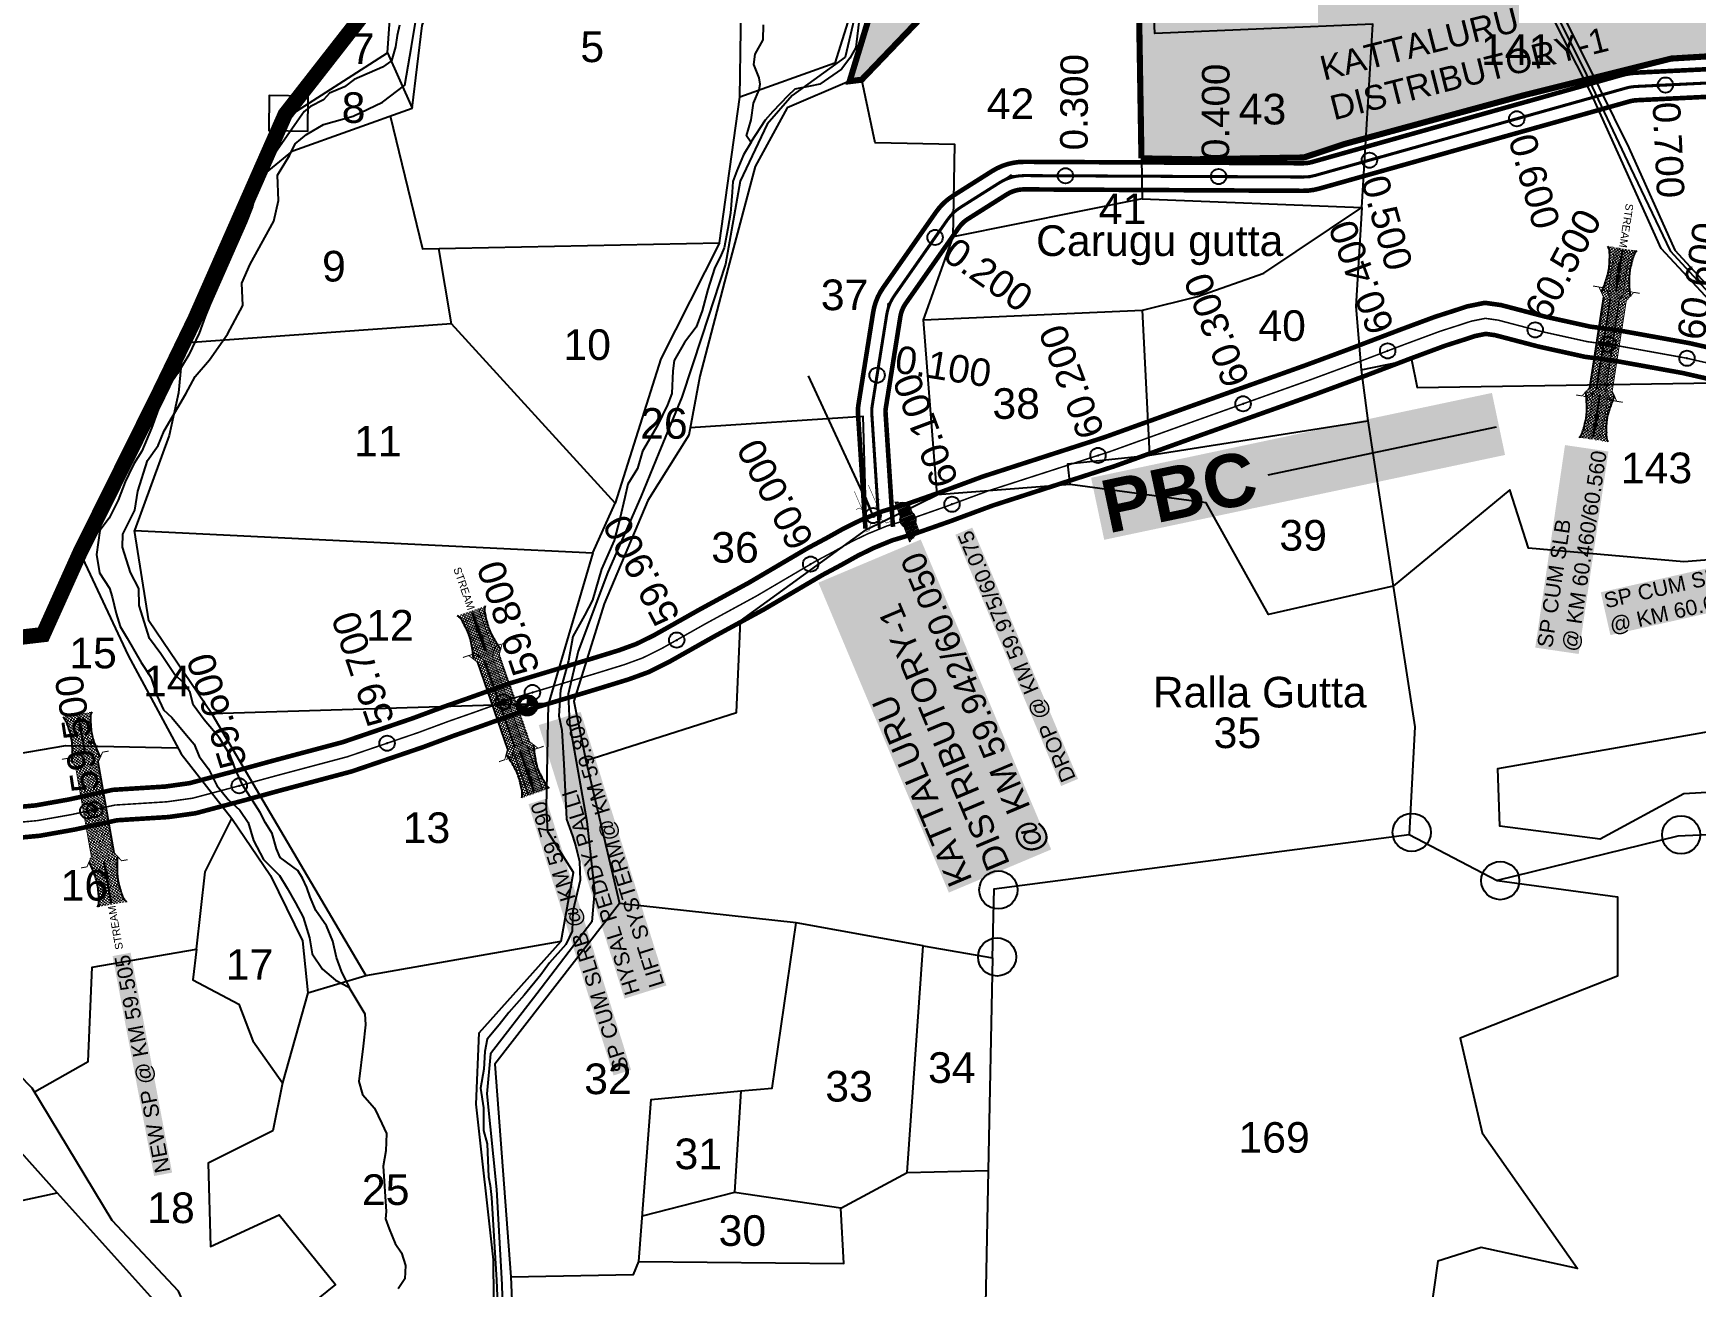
# Model space of a CAD drawing. Header units: inches. Extents: x 215816 to 245985, y 1583903 to 1595496.
# Drawn here: x 216634 to 217720, y 1589172 to 1589991 of the extents above; entities that cross this region are included whole.
import ezdxf
from ezdxf.enums import TextEntityAlignment as Align

# ---------------------------------------------------------------- set-up
doc = ezdxf.new("R2010")
doc.units = ezdxf.units.IN
doc.header["$MEASUREMENT"] = 0
doc.header["$PDMODE"] = 32
doc.header["$PDSIZE"] = 10
for name, pattern in [('ACAD_ISO02W100', [15, 12, -3]), ('ACAD_ISO03W100', [30, 12, -18]), ('HIDDEN2', [0.1875, 0.125, -0.0625])]:
    doc.linetypes.add(name, pattern=pattern)
for name, color, linetype in [('BLOCK', 72, 'Continuous'), ('BOUNDRY STONES', 240, 'Continuous'), ('CANAL1', 7, 'Continuous'), ('CSMark', 72, 'Continuous'), ('PLOTS', 7, 'Continuous'), ('PLOTS NO', 7, 'Continuous'), ('ROADS', 1, 'Continuous'), ('STREAMS', 4, 'Continuous'), ('STRUCTURE', 5, 'Continuous'), ('text2', 7, 'Continuous'), ('Title', 7, 'Continuous'), ('VILLAGE BOUNDRY', 5, 'Continuous'), ('WUA -18', 3, 'Continuous')]:
    doc.layers.add(name, color=color, linetype=linetype)
doc.styles.add('FONT1', font='Arial')
doc.styles.get("Standard").update_dxf_attribs({"font": 'arial.ttf'})
doc.dimstyles.get("Standard").update_dxf_attribs({"dimtxt": 0.18, "dimasz": 0.18, "dimexe": 0.18, "dimexo": 0.0625, "dimgap": 0.09, "dimtad": 0, "dimtih": 1, "dimtoh": 1, "dimdec": 4, "dimzin": 0, "dimdsep": 46, "dimtxsty": 'Standard', "dimcen": 0.09, "dimadec": 0, "dimazin": 0, "dimtfac": 1, "dimtdec": 4, "dimtofl": 0, "dimtmove": 0, "dimatfit": 3, "dimfxl": 1, "dimtolj": 1, "dimtzin": 0, "dimarcsym": 0})

# ---------------------------------------------------------------- blocks, each defined once
blk = doc.blocks.new('DROP')
h = blk.add_hatch()
h.set_pattern_fill('ANSI31', color=1, scale=10, angle=45)
h.set_pattern_definition([(90, (-324.4107, -25.7687), (-1.25, 0), [])])
h.paths.add_polyline_path([(-9.9, -4.3), (-13.8, 4.1), (13.8, 4.1), (10.2, -4.3)])
at = {"layer": 'STRUCTURE', "color": 5, "const_width": 0.49}
blk.add_lwpolyline([(-9.9, -4.3), (-13.8, 4.1), (13.8, 4.1), (10.2, -4.3), (-9.9, -4.3)], dxfattribs=at)
at = {"layer": 'STRUCTURE', "color": 5}
blk.add_circle((0, 0), 1.33, dxfattribs=at)
blk = doc.blocks.new('PUMP')
at = {"layer": 'text2', "linetype": 'Continuous'}
h = blk.add_hatch(color=5, dxfattribs=at)
h.dxf.hatch_style = 1
edge = h.paths.add_edge_path(flags=17)
edge.add_arc((0, 0), 10.1, 0, 360)
edge = h.paths.add_edge_path()
edge.add_arc((0, 0), 13.4, 0, 360)
h = blk.add_hatch(dxfattribs=at)
h.set_pattern_fill('ANSI37', color=1, scale=10)
h.set_pattern_definition([(45, (-205292.2248, -1596949.1993), (-0.8838834765, 0.8838834765), []), (135, (-205292.2248, -1596949.1993), (-0.8838834765, -0.8838834765), [])])
h.paths.add_polyline_path([(0, 10.1), (0, 0), (10.1, 0, 0.414214)])
h.paths.add_polyline_path([(0, 0), (-10.1, 0, 0.414214), (0, -10.1)])
at = {"layer": 'text2', "color": 5, "linetype": 'Continuous'}
for radius in [13.4, 10.1]:
    blk.add_circle((0, 0), radius, dxfattribs=at)
at = {"layer": 'text2', "linetype": 'Continuous'}
blk.add_circle((0, 0), 1.3, dxfattribs=at)
blk = doc.blocks.new('CIRCLE-BOX')
for p, q in [((-0.5, 0), (0.5, 0)), ((0, 0.5), (0, -0.5))]:
    blk.add_line(p, q)
blk.add_circle((0, 0), 0.2)
blk = doc.blocks.new('SP')
at = {"layer": 'STRUCTURE'}
h = blk.add_hatch(dxfattribs=at)
h.set_pattern_fill('DASH', color=256, scale=8, style=0)
edge = h.paths.add_edge_path()
edge.add_spline(control_points=[(769825.7, 1706742.1), (769825.3, 1706741.8), (769823.8, 1706740.8), (769820.9, 1706740.3), (769817, 1706739.7), (769811.4, 1706738.9), (769804, 1706739.7), (769798.4, 1706741), (769795.6, 1706741.6)], knot_values=[0, 0, 0, 0, 1.613557, 5.24513, 8.624976, 13.470124, 22.190216, 30.746377, 30.746377, 30.746377, 30.746377], degree=3, periodic=0)
edge.add_line((769795.6, 1706741.6), (769792.6, 1706739.6))
edge.add_line((769792.6, 1706739.6), (769732.6, 1706739.6))
edge.add_line((769732.6, 1706739.6), (769729.6, 1706741.6))
edge.add_spline(control_points=[(769729.6, 1706741.6), (769726.9, 1706740.9), (769721.3, 1706739.5), (769713.9, 1706738.5), (769708.3, 1706739.1), (769704.4, 1706739.6), (769701.5, 1706740), (769700, 1706741), (769699.5, 1706741.3)], knot_values=[0, 0, 0, 0, 8.556161, 17.276253, 22.121402, 25.501247, 29.13282, 30.746377, 30.746377, 30.746377, 30.746377], degree=3, periodic=0)
edge.add_line((769699.5, 1706741.3), (769699.5, 1706722.1))
edge.add_spline(control_points=[(769699.5, 1706722.1), (769700, 1706722.4), (769701.4, 1706723.4), (769704.3, 1706724), (769708.2, 1706724.5), (769713.8, 1706725.3), (769721.2, 1706724.5), (769726.8, 1706723.3), (769729.6, 1706722.6)], knot_values=[0, 0, 0, 0, 1.613557, 5.24513, 8.624976, 13.470124, 22.190216, 30.746377, 30.746377, 30.746377, 30.746377], degree=3, periodic=0)
edge.add_line((769729.6, 1706722.6), (769732.6, 1706724.6))
edge.add_line((769732.6, 1706724.6), (769792.6, 1706724.6))
edge.add_line((769792.6, 1706724.6), (769795.6, 1706722.6))
edge.add_spline(control_points=[(769795.6, 1706722.6), (769798.4, 1706723.3), (769803.9, 1706724.8), (769811.3, 1706725.8), (769817, 1706725.1), (769820.9, 1706724.7), (769823.8, 1706724.2), (769825.2, 1706723.3), (769825.7, 1706723)], knot_values=[0, 0, 0, 0, 8.556161, 17.276253, 22.121402, 25.501247, 29.13282, 30.746377, 30.746377, 30.746377, 30.746377], degree=3, periodic=0)
edge.add_line((769825.7, 1706723), (769825.7, 1706742.1))
h.paths.add_polyline_path([(769764.2, 1706732.1, -1), (769761.1, 1706732.1, -1)], flags=0)
h.paths.add_polyline_path([(769761.1, 1706732.1, 1), (769764.2, 1706732.1, 1)], flags=16)
at = {"layer": 'STRUCTURE', "const_width": 0.628}
for points in [[(769726.6, 1706747.6), (769726.6, 1706743.6), (769732.6, 1706739.6), (769792.6, 1706739.6), (769798.6, 1706743.6), (769798.6, 1706747.6)], [(769726.6, 1706716.6), (769726.6, 1706720.6), (769732.6, 1706724.6), (769792.6, 1706724.6), (769798.6, 1706720.6), (769798.6, 1706716.6)]]:
    blk.add_lwpolyline(points, dxfattribs=at)
at = {"layer": 'STRUCTURE', "color": 3}
blk.add_lwpolyline([(769732.6, 1706724.6), (769792.6, 1706724.6)], dxfattribs=at)
blk.add_lwpolyline([(769732.6, 1706724.6), (769792.6, 1706724.6)], dxfattribs=at)
at = {"layer": 'STRUCTURE', "color": 0}
blk.add_circle((769762.6, 1706732.1), 1.55, dxfattribs=at)
at = {"layer": 'STRUCTURE'}
for points in [[(769699.5, 1706741.3), (769700.9, 1706740.5), (769704.4, 1706739.6), (769707.8, 1706739.2), (769712.6, 1706738.8), (769721.3, 1706739.7), (769729.6, 1706741.6)], [(769825.7, 1706742.1), (769824.3, 1706741.3), (769820.8, 1706740.3), (769817.5, 1706739.8), (769812.7, 1706739.2), (769804, 1706739.9), (769795.6, 1706741.6)], [(769699.5, 1706722.1), (769700.9, 1706723), (769704.4, 1706724), (769707.7, 1706724.5), (769712.5, 1706725), (769721.2, 1706724.4), (769729.6, 1706722.6)], [(769825.7, 1706723), (769824.3, 1706723.8), (769820.8, 1706724.7), (769817.4, 1706725.1), (769812.6, 1706725.5), (769803.9, 1706724.6), (769795.6, 1706722.6)]]:
    blk.add_spline(points, degree=3, dxfattribs=at)
at = {"layer": 'STRUCTURE', "color": 0}
blk.add_text('STREAM', height=5, dxfattribs=at).set_placement((769684.3, 1706732.1), align=Align.MIDDLE_CENTER)
for points in [[(769727.4, 1706732.1), (769700.8, 1706732.1)], [(769824.4, 1706732.1), (769800.5, 1706732.1)]]:
    blk.add_leader(points, dimstyle='Standard', override={"dimasz": 10, "dimgap": 0.09, "dimtad": 0}, dxfattribs=at)
blk = doc.blocks.new('SLB')
at = {"layer": 'STRUCTURE'}
h = blk.add_hatch(dxfattribs=at)
h.set_pattern_fill('DOTS', color=6, scale=20, angle=320.3722, style=0)
h.set_pattern_definition([(320.372247934, (-159.4327, -72.9564), (1.2786241598, 0.5641323054), [0, -1.25])])
h.paths.add_polyline_path([(769699.5, 1706871.1), (769699.5, 1706861.1), (769729.1, 1706861.1), (769732.1, 1706863.1), (769792.1, 1706863.1), (769795.1, 1706861.1), (769824.7, 1706861.1), (769824.7, 1706871.1), (769795.1, 1706871.1), (769792.1, 1706869.1), (769732.1, 1706869.1), (769729.1, 1706871.1)])
at = {"layer": 'STRUCTURE', "color": 6, "const_width": 0.628}
for points in [[(769726.1, 1706877.1), (769726.1, 1706873.1), (769732.1, 1706869.1), (769792.1, 1706869.1), (769798.1, 1706873.1), (769798.1, 1706877.1)], [(769726.1, 1706855.1), (769726.1, 1706859.1), (769732.1, 1706863.1), (769792.1, 1706863.1), (769798.1, 1706859.1), (769798.1, 1706855.1)]]:
    blk.add_lwpolyline(points, dxfattribs=at)
at = {"layer": 'STRUCTURE', "color": 6, "linetype": 'ACAD_ISO02W100', "ltscale": 0.5, "const_width": 0.5}
for points in [[(769699.5, 1706871.1), (769729.1, 1706871.1)], [(769795.1, 1706871.1), (769824.7, 1706871.1)], [(769699.5, 1706861.1), (769729.1, 1706861.1)], [(769795.1, 1706861.1), (769824.7, 1706861.1)]]:
    blk.add_lwpolyline(points, dxfattribs=at)
at = {"layer": 'STRUCTURE', "color": 6}
blk.add_lwpolyline([(769732.1, 1706863.1), (769792.1, 1706863.1)], dxfattribs=at)
blk.add_lwpolyline([(769732.1, 1706863.1), (769792.1, 1706863.1)], dxfattribs=at)
at = {"layer": 'STRUCTURE', "color": 0}
blk.add_circle((769762.1, 1706866.1), 1.24, dxfattribs=at)
for points in [[(769703.8, 1706866), (769726.7, 1706866)], [(769818.6, 1706865.8), (769795.7, 1706865.8)]]:
    blk.add_leader(points, dimstyle='Standard', override={"dimasz": 10, "dimgap": 0.09, "dimtad": 0}, dxfattribs=at)
blk = doc.blocks.new('OT')
at = {"layer": 'STRUCTURE', "color": 190}
for points, const_width in [([(769751.4, 1706595.8), (769729.4, 1706595.8)], 0.5), ([(769775.2, 1706601.8), (769775.2, 1706597.8), (769769.2, 1706593.8), (769761.8, 1706593.8), (769754.4, 1706593.8), (769748.4, 1706597.8), (769748.4, 1706601.8)], 0.5), ([(769761.8, 1706593.8), (769761.8, 1706581)], 2.5), ([(769751.4, 1706579), (769729.4, 1706579)], 0.5), ([(769748.4, 1706573), (769748.4, 1706577), (769754.4, 1706581), (769761.8, 1706581), (769761.8, 1706581), (769761.8, 1706581), (769769.2, 1706581), (769775.2, 1706577), (769775.2, 1706573)], 0.5)]:
    blk.add_lwpolyline(points, dxfattribs=dict(at, const_width=const_width))
at = {"layer": 'STRUCTURE', "color": 0}
blk.add_circle((769761.8, 1706587.4), 1.87, dxfattribs=at)
blk.add_leader([(769732.6, 1706587.4), (769753.8, 1706587.4)], dimstyle='Standard', override={"dimasz": 10, "dimgap": 0.09, "dimtad": 0}, dxfattribs=at)
blk = doc.blocks.new('8888')
at = {"layer": 'Title', "color": 5, "insert": (195105.1, 1605624.96), "char_height": 23, "width": 173.819, "attachment_point": 1, "rotation": 320.80385, "bg_fill": 1, "box_fill_scale": 1.1, "bg_fill_color": 7, "bg_fill_true_color": 16777215, "bg_fill_transparency": 0}
blk.add_mtext('\\pxql;{\\fArial|b1|i0|c0|p34;\\C1;PBC}', dxfattribs=at)
at = {"layer": 'Title', "color": 1}
blk.add_leader([(195232.66, 1605504.62), (195153.95, 1605568.95)], dimstyle='Standard', override={"dimtxt": 5, "dimasz": 50, "dimgap": 0.09, "dimtad": 0, "dimzin": 2}, dxfattribs=at)

msp = doc.modelspace()

# ---------------------------------------------------------------- hatches: boundary and pattern name
at = {"layer": 'PLOTS NO'}
h = msp.add_hatch(color=2, dxfattribs=at)
h.dxf.hatch_style = 1
h.paths.add_polyline_path([(217358.30355, 1589909.19877), (217356.54112, 1590017.1444), (217220.75833, 1590007.70882), (217175.56414, 1589960.58158), (217167.70011, 1589959.59648), (217181.96688, 1590006.41822), (217199.75081, 1590091.01179), (217216.54209, 1590206.95821), (217206.08805, 1590274.24576), (217203.00432, 1590304.994), (217349.53812, 1590327.25699), (217347.07371, 1590341.82641), (217422.96489, 1590344.93486), (217419.54553, 1590406.04792), (217479.11407, 1590443.49797), (217486.7374, 1590464.17034), (217542.42323, 1590453.25622), (217551.41763, 1590447.95051), (217565.02647, 1590446.33943), (217596.45784, 1590483.86608), (217600.93685, 1590562.01422), (217705.71027, 1590565.62338), (217750.91915, 1590548.81829), (217787.28894, 1590549.75976), (217789.7583, 1590550.37017), (217801.66344, 1590455.39247), (217814.78343, 1590389.51145), (217785.59443, 1590297.86677), (217840.3145, 1590308.70068), (218020.7866, 1590296.68796), (218081.16529, 1590288.59459), (218004.18675, 1590226.43689), (217927.5175, 1590225.84458), (217924.52055, 1590063.59249), (217993.89559, 1590067.38408), (218097.42578, 1590112.14853), (218155.7052, 1590151.41383), (218169.84391, 1590163.97732), (218248.01161, 1590196.51287), (218267.19975, 1590207.68945), (218306.09444, 1590238.92061), (218322.97831, 1590239.69281), (218361.17188, 1590316.84683), (218405.10868, 1590374.65696), (218417.42599, 1590371.21234), (218451.65907, 1590356.30006), (218466.64424, 1590350.84972), (218462.3506, 1590327.79851), (218448.39201, 1590252.85921), (218552.20022, 1590237.94934), (218542.64931, 1590218.33557), (218546.19626, 1590199.02148), (218531.80829, 1590145.79305), (218611.78377, 1590116.03357), (218610.9646, 1590096.59915), (218648.45302, 1590094.61395), (218704.47208, 1590096.95173), (218768.89258, 1590086.77145), (218775.96777, 1590131.54302), (218785.71983, 1590130.00192), (218782.26844, 1590149.37493), (218795.10182, 1590182.6925), (218785.97637, 1590184.37837), (218796.85667, 1590235.95528), (218810.84806, 1590235.75832), (218846.59319, 1590232.30235), (218862.96349, 1590228.78597), (218855.65845, 1590194.7778), (218863.74331, 1590162.94078), (218918.70883, 1590163.87263), (218963.25647, 1590157.96482), (218941.28717, 1590102.9219), (218929.24075, 1590072.74023), (218920.7019, 1590058.35093), (218917.62971, 1590053.17382), (218910.81201, 1590049.59416), (218903.99431, 1590046.01451), (218829.19118, 1589961.40645), (218779.47231, 1589900.26095), (218757.29639, 1589852.54687), (218652.34389, 1589816.97409), (218589.47822, 1589748.9489), (218500.2239, 1589762.55543), (218441.82919, 1589731.91412), (218375.6784, 1589738.26438), (218266.33607, 1589748.76088), (218241.9476, 1589729.46268), (218201.72405, 1589738.14195), (218188.79594, 1589742.16495), (218127.1924, 1589775.43774), (218131.00836, 1589811.38986), (218079.82602, 1589821.14557), (217998.5837, 1589811.12806), (217982.26913, 1589823.3161), (217992.62, 1589849.3299), (217861.98645, 1589860.55323), (217844.04887, 1589840.41956), (217839.48126, 1589839.11897), (217795.75701, 1589979.85098), (217704.43275, 1589974.39242), (217608.5486, 1589950.54086), (217490.72947, 1589918.52957), (217464.37695, 1589909.78229), (217394.02851, 1589908.60279)])

# ---------------------------------------------------------------- linework, layer by layer
at = {"color": 3}
for p in [(217519.1314, 1589783.50992), (217663.00793, 1589787.88484), (217183, 1589676, 5), (217205.78624, 1589673.27691), (216957, 1589552, 4)]:
    msp.add_point(p, dxfattribs=at)
at = {"layer": 'BOUNDRY STONES'}
msp.add_lwpolyline([(216814.01194, 1589949.91923), (216788.54853, 1589950.27767), (216788.2265, 1589927.40072), (216813.68991, 1589927.04228)], close=True, dxfattribs=at)
for centre in [(217534.83823, 1589469.07075), (217710.77889, 1589467.49931), (217592.65782, 1589437.57942), (217264.82045, 1589431.52852), (217263.97673, 1589387.71606)]:
    msp.add_circle(centre, 12.44164, dxfattribs=at)
at = {"layer": 'CANAL1', "color": 200, "linetype": 'ByBlock', "ltscale": 40, "const_width": 3}
for points in [[(217178.01891, 1589667.41681), (217173.16397, 1589742.1829, -0.0557912784), (217173.46466, 1589748.62759), (217183.02471, 1589808.59515, -0.1136444839), (217189.58832, 1589824.82032), (217224.16857, 1589874.22068, -0.0995150947), (217235.29289, 1589884.82971), (217260.78425, 1589900.92952, -0.1430755687), (217281.80998, 1589906.95494), (217463.83355, 1589906.02148, 0.0698683042), (217469.62132, 1589906.80397), (217672.2962, 1589963.74596, -0.056420934), (217680.95623, 1589965.1539), (217837.33544, 1589972.73593, -0.0865932486), (217850.63999, 1589971.07348), (217894.1126, 1589957.76554), (217938.04975, 1589949.95449), (218163.49135, 1589936.98661), (218491.83108, 1589919.96901), (218634.27389, 1589900.90976), (218765.35456, 1589880.9627)], [(217195.98109, 1589668.58319), (217191.12614, 1589743.34927, -0.0557912784), (217191.2402, 1589745.79381), (217200.80024, 1589805.76137, -0.1136444839), (217204.3345, 1589814.498), (217238.91475, 1589863.89836, -0.0995150947), (217244.90477, 1589869.61091), (217270.39613, 1589885.71072, -0.1430755687), (217281.71767, 1589888.95518), (217463.74124, 1589888.02172, 0.0698683042), (217474.48996, 1589889.47491), (217677.16484, 1589946.4169, -0.056420934), (217681.82793, 1589947.17502), (217838.20715, 1589954.75705, -0.0865932486), (217845.37113, 1589953.86189), (217889.8874, 1589940.23446), (217935.95025, 1589932.04551), (218162.50865, 1589919.01339), (218490.16892, 1589902.03099), (218631.72611, 1589883.09024), (218762.6466, 1589863.16756)]]:
    msp.add_lwpolyline(points, format="xyb", dxfattribs=at)
at = {"layer": 'CANAL1', "color": 1, "linetype": 'HIDDEN2', "ltscale": 5, "const_width": 2}
msp.add_lwpolyline([(217187, 1589668), (217182.14506, 1589742.76609, -0.0557912784), (217182.35243, 1589747.2107), (217191.91248, 1589807.17826, -0.1136444839), (217196.96141, 1589819.65916), (217231.54166, 1589869.05952, -0.0995150947), (217240.09883, 1589877.22031), (217265.59019, 1589893.32012, -0.1430755687), (217281.76382, 1589897.95506), (217463.78739, 1589897.0216, 0.0698683042), (217472.05564, 1589898.13944), (217674.73052, 1589955.08143, -0.056420934), (217681.39208, 1589956.16446), (217837.77129, 1589963.74649, -0.0865932486), (217848.00556, 1589962.46769), (217892, 1589949), (217937, 1589941), (218163, 1589928), (218491, 1589911), (218633, 1589892), (218764.00058, 1589872.06513)], format="xyb", dxfattribs=at)
at = {"layer": 'CANAL1', "color": 1, "ltscale": 4, "const_width": 3}
for points in [[(216621.75754, 1589485.39172), (216635.9269, 1589486.70484), (216657.80655, 1589490.59097), (216686.42073, 1589496.86141), (216720.60735, 1589499.00459), (216736.53381, 1589501.22811), (216769.01488, 1589509.86278), (216790.71294, 1589515.80425), (216836.68603, 1589528.04546), (216882.29906, 1589543.59209), (216902.4259, 1589551.05967), (216919.33372, 1589556.96843), (216945.57682, 1589566.3851), (216998.42572, 1589582.2709), (217017.07018, 1589588.01403), (217028.46065, 1589592.16735), (217040.38744, 1589598.08836), (217069.1761, 1589614.3312), (217101.95993, 1589632.16867), (217140.14569, 1589654.61845), (217152.41503, 1589661.15188), (217163.68516, 1589667.43748), (217174.85985, 1589672.93864), (217188.99997, 1589678.71491), (217205.03846, 1589683.48778), (217226.92514, 1589691.16823), (217254.54354, 1589701.4001), (217334.21159, 1589727.11731), (217387.52378, 1589746.3089), (217465.00939, 1589773.94521), (217493.97544, 1589784.64005), (217526.99177, 1589797.19889), (217550.19015, 1589805.79616), (217563.23736, 1589809.9645), (217571.07104, 1589812.54787), (217582.61148, 1589814.87883), (217593.24647, 1589813.39461), (217622.09316, 1589805.83458), (217651.45239, 1589799.34785), (217669.46375, 1589796.99231), (217715.91112, 1589788.62483), (217757.15882, 1589779.21935)], [(216620.72446, 1589465.21028), (216638.6031, 1589466.86716), (216661.69745, 1589470.96903), (216689.20327, 1589476.99659), (216722.61865, 1589479.09141), (216740.50019, 1589481.58789), (216774.22512, 1589490.55322), (216795.92706, 1589496.49575), (216842.49197, 1589508.89454), (216889.00494, 1589524.74791), (216909.2041, 1589532.24233), (216926.01028, 1589538.11557), (216951.83718, 1589547.3829), (217004.24828, 1589563.1371), (217023.44382, 1589569.04997), (217036.35735, 1589573.75865), (217049.75456, 1589580.40964), (217078.8699, 1589596.8368), (217111.81007, 1589614.75933), (217149.91831, 1589637.16355), (217161.98697, 1589643.59012), (217172.97884, 1589649.72052), (217183.06815, 1589654.68736), (217195.65003, 1589659.82709), (217211.20554, 1589664.45622), (217233.71086, 1589672.35377), (217261.09246, 1589682.4979), (217340.67241, 1589708.18669), (217394.27022, 1589727.4811), (217471.83261, 1589755.14479), (217500.99456, 1589765.91195), (217534.02223, 1589778.47511), (217556.71185, 1589786.88384), (217569.41264, 1589790.9415), (217576.20096, 1589793.18013), (217583.22652, 1589794.59917), (217589.31553, 1589793.74939), (217617.39884, 1589786.38942), (217647.99161, 1589779.63015), (217666.39225, 1589777.22369), (217711.91288, 1589769.02317), (217752.89318, 1589759.67865)]]:
    msp.add_lwpolyline(points, dxfattribs=at)
at = {"layer": 'CANAL1', "color": 1, "linetype": 'HIDDEN2', "ltscale": 40, "const_width": 1}
msp.add_lwpolyline([(216621.241, 1589475.301), (216637.265, 1589476.786), (216659.752, 1589480.78), (216687.812, 1589486.929), (216721.613, 1589489.048), (216738.517, 1589491.408), (216771.62, 1589500.208), (216793.32, 1589506.15), (216839.589, 1589518.47), (216885.652, 1589534.17), (216905.815, 1589541.651), (216922.672, 1589547.542), (216948.707, 1589556.884), (217001.337, 1589572.704), (217020.257, 1589578.532), (217032.409, 1589582.963), (217045.071, 1589589.249), (217074.023, 1589605.584), (217106.885, 1589623.464), (217145.032, 1589645.891), (217157.201, 1589652.371), (217168.332, 1589658.579), (217178.964, 1589663.813), (217192.325, 1589669.271), (217208.122, 1589673.972), (217230.318, 1589681.761), (217257.818, 1589691.949), (217337.442, 1589717.652), (217390.897, 1589736.895), (217468.421, 1589764.545), (217497.485, 1589775.276), (217519.1314, 1589783.50992), (217530.507, 1589787.837), (217553.451, 1589796.34), (217566.325, 1589800.453), (217573.636, 1589802.864), (217582.919, 1589804.739), (217591.281, 1589803.572), (217619.746, 1589796.112), (217649.722, 1589789.489), (217667.928, 1589787.108), (217713.912, 1589778.824), (217755.026, 1589769.449)], dxfattribs=at)
at = {"layer": 'CSMark', "linetype": 'Continuous'}
for p in [(217700.59493, 1589957.09551), (217603.47799, 1589935.06286), (217308.67073, 1589897.81707), (217408.66942, 1589897.30426), (217507.20543, 1589908.01486), (217223.52068, 1589857.60097), (217185.59833, 1589767.57137)]:
    msp.add_point(p, dxfattribs=at)
at = {"layer": 'PLOTS'}
for points in [[(217194.40336, 1590228.29583), (217187.59532, 1590140.12152), (217186.17695, 1590094.09054), (217168.82561, 1590006.01987), (217158.05243, 1589971.26664), (217096.03951, 1589949.25749), (217097.27855, 1590037.27794), (217082.02356, 1590099.85001), (217041.99385, 1590158.00224)], [(217876.68344, 1589662.43073), (217778.79811, 1589763.27212), (217697.78498, 1589850.45091), (217651.61471, 1589952.71787), (217589.12063, 1590076.37192), (217576.02705, 1590108.86374), (217551.82501, 1590196.89674), (217546.36739, 1590228.06917), (217539.52523, 1590232.17102)], [(217551.09308, 1590237.85424), (217559.21621, 1590206.44088), (217579.60137, 1590127.6084), (217584.07726, 1590102.86742), (217623.3114, 1590023.67147), (217657.21809, 1589955.22924), (217676.59089, 1589916.12434), (217706.74489, 1589849.33162), (217774.61533, 1589775.47994), (217839.8093, 1589707.71332), (217885.63558, 1589663.44236)], [(217216.54209, 1590206.95821), (217199.75081, 1590091.01179), (217181.96688, 1590006.41822), (217167.70011, 1589959.59648), (217126.83543, 1589942.29452), (217105.96184, 1589903.95953), (217088.42508, 1589837.64184), (217069.7468, 1589767.00738), (217062.64953, 1589728.35945), (217035.7786, 1589685.90675), (217007.41639, 1589618.23953), (216987.50234, 1589554.73801), (216995.34327, 1589516.07976), (217093.79797, 1589547.46885), (217096.38892, 1589607.25967), (217178.68068, 1589666.9144), (217176.55129, 1589740.68803), (217063.53121, 1589733.16062)], [(216779.7945, 1589894.40638), (216803.94314, 1589914.09613), (216881.95124, 1589942.08544), (216888.53981, 1589996.02629), (216914.76932, 1590067.40596), (216971.51608, 1590096.96889), (216980.52143, 1590130.19566), (216970.70255, 1590156.04254)], [(216797.28468, 1589934.06463), (216865.71271, 1589978.01909), (216869.38243, 1590028.21889)], [(217175.56414, 1589960.58158), (217220.75833, 1590007.70882), (217356.54112, 1590017.1444), (217358.83224, 1589882.73999), (217235.24517, 1589857.97563)], [(217358.83224, 1589882.73999), (217502.24948, 1589877.1386), (217509.45542, 1589996.92986), (217367.14011, 1589990.6867), (217366.05655, 1590015.38682), (217356.54112, 1590017.1444)], [(216865.71271, 1589978.01909), (216881.95124, 1589942.08544)], [(217178.68068, 1589666.9144), (217224.84817, 1589689.56589), (217216.02687, 1589803.77244), (217235.24517, 1589857.97563), (217236.46698, 1589918.29414), (217184.29167, 1589919.35101), (217175.56414, 1589960.58158), (217167.70011, 1589959.59648)], [(216867.4716, 1589936.89015), (216888.7283, 1589850.20927), (217082.61452, 1589854.13276), (217096.03951, 1589949.25749)], [(217216.02687, 1589803.77244), (217359.08625, 1589810.11285), (217394.98938, 1589818.90386), (217438.25647, 1589834.23632), (217502.24948, 1589877.1386), (217498.36356, 1589812.53917), (217501.86109, 1589771.20857), (217506.24721, 1589737.82395)], [(217082.61452, 1589854.13276), (217044.42905, 1589778.30995), (217014.50517, 1589684.09124), (216907.63815, 1589801.05974), (216899.28076, 1589850.42281)], [(217363.87631, 1589715.474), (217359.08625, 1589810.11285)], [(216907.63815, 1589801.05974), (216732.4202, 1589788.53084)], [(216732.4202, 1589788.53084), (216729.28888, 1589756.05405), (216723.29376, 1589728.32759), (216700.44251, 1589666.2865), (216928.37591, 1589655.20629), (216999.89945, 1589651.72941), (217014.50517, 1589684.09124)], [(217501.86109, 1589771.20857), (217534.69454, 1589777.79847), (217538.36914, 1589759.49016), (217774.79783, 1589763.33505), (217861.44824, 1589761.97191)], [(217311.62945, 1589696.18287), (217310.18919, 1589709.79244), (217363.87631, 1589715.474), (217506.24721, 1589737.82395), (217522.78974, 1589629.88205), (217536.87023, 1589538.00528), (217533.21985, 1589467.7979)], [(217885.63558, 1589663.44236), (217767.56397, 1589650.09974), (217712.65945, 1589645.6788), (217611.01932, 1589654.63149), (217598.97869, 1589692.85379), (217522.78974, 1589629.88205), (217441.24692, 1589611.46314), (217400.66365, 1589684.3298), (217311.62945, 1589696.18287), (217224.84817, 1589689.56589)], [(216999.89945, 1589651.72941), (216970.90281, 1589553.26678), (216750.99509, 1589546.5442), (216709.85764, 1589607.32879), (216700.44251, 1589666.2865)], [(216664.93889, 1589651.79866), (216696.38772, 1589584.50843), (216730.94009, 1589520.28885), (216764.18862, 1589478.19599), (216789.3211, 1589440.91587), (216810.17408, 1589398.30031), (216813.69939, 1589364.23045), (216851.57346, 1589375.64356)], [(217953.44353, 1589475.44324), (217924.50517, 1589573.96748), (217899.63207, 1589544.099), (217893.40094, 1589474.78409), (217708.62665, 1589466.61667), (217590.58696, 1589437.69419)], [(216750.99509, 1589546.5442), (216802.40817, 1589459.18418), (216851.57346, 1589375.64356), (216979.1779, 1589398.1333), (216987.29882, 1589442.93348), (216970.52316, 1589469.45583), (216969.55965, 1589485.03183), (216970.90281, 1589553.26678)], [(217893.40094, 1589474.78409), (217867.69043, 1589503.26757), (217712.69523, 1589494.15023), (217657.85373, 1589464.70369), (217592.50396, 1589473.24396), (217591.19267, 1589510.83849), (217747.49827, 1589538.33128), (217844.4898, 1589536.17766), (217902.20807, 1589547.19235)], [(216574.11049, 1589511.94458), (216655.75432, 1589525.71332), (216728.73381, 1589524.38949)], [(216995.34327, 1589516.07976), (217017.36939, 1589422.65329), (216935.93283, 1589317.74695), (216946.45701, 1589178.75928), (216947.81437, 1589142.67774), (216950.03034, 1589035.70919), (216939.22758, 1588976.32701), (216929.02219, 1588917.97214)], [(216635.22214, 1589299.56784), (216670.38057, 1589319.53897), (216672.84734, 1589380.97667), (216740.9317, 1589392.82504), (216746.76847, 1589443.32956), (216764.18862, 1589478.19599)], [(217261.1106, 1589387.25572), (217262.04565, 1589432.26997), (217533.21985, 1589467.7979), (217590.58696, 1589437.69419), (217669.16541, 1589426.96218), (217669.2121, 1589375.09354), (217566.59254, 1589334.74051), (217580.93822, 1589272.9263), (217643.18562, 1589184.3388), (217580.15467, 1589198.07289), (217551.95705, 1589189.03133), (217541.23932, 1589113.51414)], [(217161.86217, 1589223.69717), (217205.2077, 1589246.92144), (217215.67431, 1589394.95826), (217132.64884, 1589409.99134), (217017.36939, 1589422.65329)], [(216813.69939, 1589364.23045), (216797.2546, 1589305.52895), (216790.80633, 1589274.20092), (216748.65974, 1589253.18136), (216750.1006, 1589198.63904), (216795.04723, 1589219.41906), (216831.85145, 1589173.8741), (216816.02164, 1589161.08226), (216817.25541, 1589032.24472), (216790.98951, 1589029.81281), (216736.41517, 1589153.12994), (216729.18712, 1589169.46255), (216686.0171, 1589215.5487), (216633.73747, 1589302.02361), (216580.60784, 1589356.27532), (216539.28749, 1589409.9928)], [(217096.71614, 1589300.21399), (217117.15186, 1589302.11166), (217132.64884, 1589409.99134)], [(216740.9317, 1589392.82504), (216738.62751, 1589372.88737), (216768.61813, 1589356.89653), (216777.8938, 1589333.07344), (216797.2546, 1589305.52895)], [(216908.04446, 1588914.04871), (216917.80282, 1589026.2347), (216918.66086, 1589036.09902), (216936.32569, 1589039.27495), (216935.05807, 1589189.99037), (216923.73122, 1589291.65636), (216925.58363, 1589338.15762), (216979.1779, 1589398.1333)], [(217215.67431, 1589394.95826), (217261.1106, 1589387.25572), (217258.22454, 1589248.31663), (217255.27226, 1589106.19016)], [(216511.70376, 1589296.85566), (216567.6265, 1589325.46776), (216650.01823, 1589233.78703), (216722.46407, 1589153.17352), (216736.41517, 1589153.12994)], [(216946.45701, 1589178.75928), (217026.45929, 1589180.40652), (217030.01391, 1589188.85882), (217038.00709, 1589294.76224), (217096.71614, 1589300.21399), (217092.37889, 1589233.83097), (217032.25511, 1589218.55302)], [(217205.2077, 1589246.92144), (217258.22454, 1589248.31663)], [(216462.35853, 1589193.30915), (216650.01823, 1589233.78703)], [(217030.01391, 1589188.85882), (217163.97111, 1589187.56793), (217161.86217, 1589223.69717), (217092.37889, 1589233.83097)]]:
    msp.add_lwpolyline(points, dxfattribs=at)
at = {"layer": 'ROADS', "color": 1}
for points in [[(217477.15804, 1590558.41158), (217471.2927, 1590541.36485), (217471.17161, 1590504.8639), (217475.97474, 1590469.39736), (217517.56907, 1590460.72888), (217547.63148, 1590454.46371), (217558.94322, 1590446.13115), (217564.15279, 1590421.1684), (217567.77728, 1590390.2591), (217566.14248, 1590361.31534), (217555.55016, 1590316.71374), (217548.79219, 1590256.1231), (217547.82589, 1590231.22997), (217558.20122, 1590190.5133), (217573.69726, 1590134.14768), (217583.75612, 1590097.55938), (217614.4451, 1590033.00562), (217647.0029, 1589967.81399), (217677.85917, 1589903.12106), (217703.72565, 1589848.88968), (217759.33381, 1589788.3606)], [(217172.39408, 1590007.73826), (217164.84152, 1589975.30233), (217130.14897, 1589950.21682), (217113.88741, 1589931.453), (217096.2762, 1589894.36872), (217086.60357, 1589840.12562), (217071.13792, 1589792.91515), (217058.12581, 1589753.19438), (217043.11945, 1589716.91814), (217031.21018, 1589688.12879), (217009.64722, 1589638.90196), (216990.3934, 1589587.42884), (216983.85768, 1589559.34038), (216984.66917, 1589540.09588), (216995.91792, 1589476.17774), (217000.93827, 1589430.96807), (216999.32738, 1589410.61941), (216963.30503, 1589363.76497), (216933.06921, 1589324.43708), (216930.60139, 1589298.33084), (216936.94045, 1589235.97435), (216940.52186, 1589173.80531), (216942.00893, 1589116.97884)]]:
    msp.add_lwpolyline(points, dxfattribs=at)
at = {"layer": 'STREAMS', "color": 4}
for points in [[(216840.92432, 1589367.74105), (216835.80068, 1589378.35265), (216832.41279, 1589387.40283), (216830.14485, 1589397.97423), (216825.89372, 1589408.13436), (216819.00343, 1589418.11213), (216815.38973, 1589426.7264), (216813.06308, 1589433.12672), (216810.29081, 1589439.09421), (216807.28656, 1589444.18669), (216795.76172, 1589452.69264), (216793.20617, 1589458.43749), (216790.48953, 1589468.35652), (216786.19204, 1589475.22376), (216782.55363, 1589482.08173), (216771.15769, 1589500.16198), (216766.46422, 1589510.10883), (216762.86888, 1589520.04022), (216755.77459, 1589531.11865), (216746.0504, 1589542.67337), (216738.93739, 1589552.43469), (216736.852, 1589560.36867), (216732.55142, 1589567.01637), (216726.90818, 1589571.9264), (216717.65415, 1589585.67017), (216710.3246, 1589595.65413), (216703.5852, 1589617.21226), (216703.30337, 1589628.41439), (216697.95701, 1589638.80962), (216692.69718, 1589655.3516), (216692.8177, 1589663.91321), (216700.72535, 1589679.39156), (216702.65888, 1589691.87997), (216709.09367, 1589711.99004), (216716.04246, 1589721.77301), (216719.91265, 1589731.37972), (216734.10217, 1589755.46642), (216740.19372, 1589766.79843), (216749.57423, 1589777.64503), (216761.23464, 1589794.38793), (216771.38528, 1589813.12832), (216770.71054, 1589827.6296), (216776.15866, 1589840.06854), (216791.50565, 1589868.09402), (216794.55296, 1589881.66462), (216793.90603, 1589898.14167), (216801.7766, 1589910.98568), (216805.39935, 1589918.61972), (216812.95758, 1589924.88089), (216824.03349, 1589931.31222), (216843.44434, 1589936.74786), (216862.46829, 1589945.92166), (216877.12369, 1589956.9136), (216881.46518, 1589982.24534), (216885.79004, 1590008.53318)], [(217174.04238, 1590001.94547), (217171.68647, 1589981.57517), (217167.86551, 1589974.73592), (217162.38198, 1589967.3686), (217148.28787, 1589957.67347), (217141.92423, 1589956.38445), (217131.96298, 1589954.31893), (217127.35158, 1589950.11015), (217117.54969, 1589939.77066), (217112.50513, 1589934.18938), (217103.05897, 1589919.70906), (217100.22286, 1589924.02267), (217103.40243, 1589934.31751), (217104.79715, 1589945.18887), (217108.64508, 1589953.95782), (217109.24919, 1589957.67162), (217108.6177, 1589961.81633), (217105.15221, 1589970.4125), (217105.93681, 1589977.15662), (217111.17323, 1589986.69424), (217111.44703, 1589996.34064)], [(216873.6761, 1589996.21821), (216872.10646, 1589989.41203), (216870.93129, 1589982.06466), (216868.39032, 1589972.86215), (216862.43641, 1589968.66151), (216843.94939, 1589960.71004), (216837.72006, 1589955.97781), (216828.01391, 1589951.69608), (216823.93348, 1589947.33524), (216815.4328, 1589943.03654), (216811.36726, 1589939.74658), (216806.7228, 1589933.38532), (216787.15871, 1589905.22656), (216782.84994, 1589894.17448), (216779.94296, 1589887.52103), (216777.52839, 1589877.78111), (216773.49505, 1589867.26078), (216749.8603, 1589814.02861), (216746.73154, 1589805.89608), (216742.70233, 1589794.97897), (216736.04465, 1589780.87128), (216728.55314, 1589768.71196), (216719.97606, 1589755.92232), (216711.66474, 1589732.92653), (216705.42539, 1589717.95232), (216700.14402, 1589709.85009), (216696.81821, 1589703.01137), (216694.3777, 1589697.8816), (216689.90593, 1589686.11009), (216683.92723, 1589674.35979), (216678.00001, 1589666.26665), (216675.61391, 1589650.49134), (216677.59995, 1589638.62883), (216684.13369, 1589628.63894), (216685.9893, 1589622.80319), (216688.63635, 1589612.0073), (216691.10148, 1589603.58082), (216695.73114, 1589595.98468), (216704.97854, 1589579.93176), (216711.1116, 1589570.44602), (216715.24419, 1589558.12299), (216719.42221, 1589549.02697), (216724.94948, 1589544.00017), (216734.4757, 1589532.46192), (216739.56022, 1589526.58072), (216742.67708, 1589518.57547), (216748.80762, 1589510.5278), (216754.25313, 1589499.69251), (216761.65261, 1589490.60876), (216769.33965, 1589483.584), (216774.84915, 1589475.50916), (216778.36094, 1589463.78802), (216784.89067, 1589451.37596), (216795.34016, 1589440.85404), (216800.19783, 1589432.57223), (216805.68604, 1589422.98475), (216810.74483, 1589413.61937), (216814.88088, 1589400.16035), (216816.70087, 1589389.87728), (216823.26425, 1589379.84236), (216831.81319, 1589372.58924), (216840.61476, 1589367.92642), (216850.90295, 1589350.66513), (216851.49531, 1589343.36212), (216849.90971, 1589329.48994), (216847.17976, 1589306.43194), (216849.45493, 1589297.91324), (216857.38727, 1589289.09738), (216862.03562, 1589279.02208), (216865.20916, 1589272.44915), (216864.61451, 1589261.14207), (216862.94982, 1589251.15564), (216864.9405, 1589221.43628), (216864.43772, 1589216.65599), (216866.96132, 1589210.30991), (216870.74518, 1589200.682), (216875.01326, 1589194.52897), (216877.50929, 1589186.22478), (216877.16918, 1589177.52537), (216872.72328, 1589171.05978)], [(217103.3836, 1589919.70802), (217098.34694, 1589911.50719), (217093.94963, 1589901.06182), (217091.39197, 1589894.1675), (217090.84711, 1589887.24476), (217089.75738, 1589873.39945), (217088.05014, 1589863.36333), (217085.63749, 1589850.87796), (217083.08927, 1589844.65417), (217079.64011, 1589837.99595), (217076.36408, 1589827.75827), (217074.9625, 1589823.5304), (217071.40129, 1589809.64341), (217067.44816, 1589798.96815), (217059.70237, 1589789.01703), (217053.04954, 1589777.26201), (217052.28434, 1589770.56601), (217051.62621, 1589755.59678), (217048.61493, 1589748.26173), (217042.13591, 1589734.82581), (217032.27978, 1589717.97407), (217029.21169, 1589706.6157), (217022.80473, 1589696.42217), (217020.8929, 1589687.73025), (217017.56671, 1589673.91634), (217013.7869, 1589659.66179), (217005.69474, 1589640.9967), (216999.78414, 1589620.80002), (216994.49865, 1589610.81427), (216986.92303, 1589597.06026), (216984.01253, 1589581.00496), (216978.82485, 1589562.07535), (216977.69107, 1589545.10083), (216979.57486, 1589535.90837), (216981.04953, 1589513.53168), (216982.78642, 1589477.77642), (216986.65801, 1589466.76746), (216988.79693, 1589459.80703), (216991.12194, 1589450.16125), (216991.6197, 1589437.85847), (216986.86046, 1589417.58151), (216986.45431, 1589404.62079), (216982.30583, 1589395.96035), (216971.6035, 1589383.94423), (216965.89881, 1589375.97635), (216954.97471, 1589362.71658), (216944.97358, 1589351.45581), (216938.82175, 1589343.49431), (216930.85859, 1589333.99327), (216929.40334, 1589325.96567), (216928.79554, 1589314.57266), (216926.60655, 1589302.08414), (216928.44, 1589289.31545), (216928.45286, 1589274.33677), (216931.01727, 1589265.80547), (216931.83139, 1589244.1933), (216932.87105, 1589238.58966), (216933.65559, 1589230.75408), (216936.91993, 1589176.60668), (216938.42786, 1589140.72633)]]:
    msp.add_lwpolyline(points, dxfattribs=at)
at = {"layer": 'text2', "color": 0, "linetype": 'Continuous'}
msp.add_lwpolyline([(217187, 1589668), (217182, 1589745), (217193, 1589814), (217235, 1589874), (217273, 1589898), (217468, 1589897), (217678, 1589956), (217843, 1589964), (217892, 1589949), (217937, 1589941), (218163, 1589928), (218491, 1589911), (218633, 1589892), (218764.00058, 1589872.06513)], dxfattribs=at)
at = {"layer": 'text2', "color": 3, "linetype": 'Continuous', "elevation": 5}
msp.add_lwpolyline([(217183, 1589676), (217140.84687, 1589767.23298)], dxfattribs=at)
at = {"layer": 'text2', "color": 3, "linetype": 'Continuous'}
for p in [(217615.56732, 1589797.20713), (217714.66182, 1589778.65302), (217424.67738, 1589748.94324), (217329.91811, 1589715.22325), (217234.54347, 1589683.32642), (217142.22342, 1589644.23981), (217054.706, 1589594.68516), (216960.48966, 1589560.42574), (216865.53125, 1589527.31209), (216768.91757, 1589499.48959), (216670.04145, 1589483.0348)]:
    msp.add_point(p, dxfattribs=at)
at = {"layer": 'text2'}
for p in [(216941.53035, 1589554.30884), (216957, 1589552, 140), (216674.55642, 1589484.0242)]:
    msp.add_point(p, dxfattribs=at)
at = {"layer": 'VILLAGE BOUNDRY', "linetype": 'ACAD_ISO03W100', "const_width": 10}
msp.add_lwpolyline([(217800.73971, 1591003.50845), (217703.21867, 1590942.4968), (217598.41959, 1590881.24268), (217550.44427, 1590846.83186), (217463.70849, 1590735.82089), (217369.2745, 1590657.71823), (217344.09941, 1590604.02287), (217325.43356, 1590597.44406), (217295.25496, 1590591.47613), (217291.77811, 1590549.2031), (217241.98951, 1590460.99107), (217185.04184, 1590359.29579), (217148.32582, 1590310.17198), (217148.11206, 1590248.94457), (217067.24324, 1590233.90833), (216970.70255, 1590156.04254), (216888.3022, 1590053.54506), (216867.14724, 1590025.22684), (216798.99483, 1589937.94233), (216740.02677, 1589804.23474), (216716.5005, 1589755.66436), (216664.93889, 1589651.79866), (216640.83141, 1589598.23106), (216603.98345, 1589593.93759)], dxfattribs=at)
at = {"layer": 'WUA -18', "color": 17, "const_width": 4}
for points in [[(217358.30355, 1589909.19877), (217356.54112, 1590017.1444), (217220.75833, 1590007.70882), (217175.56414, 1589960.58158), (217167.70011, 1589959.59648), (217181.96688, 1590006.41822), (217199.75081, 1590091.01179), (217216.54209, 1590206.95821), (217206.08805, 1590274.24576), (217203.00432, 1590304.994), (217349.53812, 1590327.25699), (217347.07371, 1590341.82641), (217422.96489, 1590344.93486), (217419.54553, 1590406.04792), (217479.11407, 1590443.49797), (217486.7374, 1590464.17034), (217542.42323, 1590453.25622), (217551.41763, 1590447.95051), (217565.02647, 1590446.33943), (217596.45784, 1590483.86608), (217600.93685, 1590562.01422), (217705.71027, 1590565.62338), (217750.91915, 1590548.81829)], [(217795.75701, 1589979.85098), (217704.43275, 1589974.39242), (217608.5486, 1589950.54086), (217490.72947, 1589918.52957), (217464.37695, 1589909.78229), (217394.02851, 1589908.60279), (217358.30355, 1589909.19877)]]:
    msp.add_lwpolyline(points, dxfattribs=at)

# ---------------------------------------------------------------- block references
at = {"rotation": 110.1294239810736}
msp.add_blockref('DROP', (217205.78624, 1589673.27691), dxfattribs=at)
msp.add_blockref('DROP', (217205.78624, 1589673.27691), dxfattribs=at)
at = {"layer": 'BLOCK'}
for p in [(217678, 1589956, 90.566), (217273, 1589898, 90.836), (217468, 1589897, 90.84), (217235, 1589874, 90.84), (217193, 1589814, 90.719), (217182, 1589745, 91.092), (217187, 1589668, 91.166)]:
    msp.add_blockref('CIRCLE-BOX', p, dxfattribs=at)
at = {"layer": 'STRUCTURE', "color": 0}
for name, p, rotation in [('SP', (-1350158.77101, 2613215.41351), 261.1408016935705), ('SLB', (-1356745.84584, 2603278.01809), 261.50391837814), ('SP', (-1647686.59552, 1758761.25074), 289.0909691312299), ('SLB', (-1648847.6333, 1746895.61238), 289.4540858157993), ('SP', (2030895.66772, 1126806.17051), 99.9690336289641)]:
    msp.add_blockref(name, p, dxfattribs=dict(at, rotation=rotation))
at = {"layer": 'STRUCTURE', "color": 0, "xscale": 0.6000000000000001, "yscale": 0.6000000000000001, "zscale": 0.6000000000000001, "rotation": 293.2389505309619}
msp.add_blockref('OT', (-905926.84128, 1610043.86029, 5), dxfattribs=at)
at = {"layer": 'text2', "xscale": 1.5, "yscale": 1.5, "zscale": 1.5, "rotation": 51.14355816528338}
msp.add_blockref('8888', (1909223.68712, -149184.84649), dxfattribs=at)
at = {"layer": 'text2', "color": 3, "linetype": 'Continuous', "xscale": 0.5, "yscale": 0.5, "zscale": 0.5}
msp.add_blockref('PUMP', (216957, 1589552, 4), dxfattribs=at)

# ---------------------------------------------------------------- texts
at = {"layer": 'CSMark', "color": 1, "linetype": 'Continuous', "style": 'FONT1'}
for s, p in [('0.300', (217314.44515, 1589977.36514)), ('0.400', (217406.87781, 1589971.04974))]:
    msp.add_text(s, height=18, rotation=89.70617785, dxfattribs=at).set_placement(p, align=Align.MIDDLE_RIGHT)
for s, rotation, p in [('0.700', 272.77580338, (217701.12763, 1589946.10842)), ('0.600', 285.6928337, (217606.45327, 1589924.47288)), ('0.500', 285.69283435, (217510.18071, 1589897.42488)), ('0.200', 325.00797977, (217232.53223, 1589851.29289)), ('0.100', 350.94211182, (217197.80674, 1589778.3908))]:
    msp.add_text(s, height=18, rotation=rotation, dxfattribs=at).set_placement(p, align=Align.MIDDLE_LEFT)
at = {"layer": 'CSMark', "color": 1}
for s, rotation, p in [('60.500', 62.25381311, (217615.75945, 1589805.80832)), ('60.400', 110.4787285, (217515.33523, 1589795.5422)), ('60.600', 81.98980247, (217717.0646, 1589791.03904)), ('60.300', 110.4787285, (217420.88121, 1589760.97552)), ('60.200', 110.4787285, (217326.12194, 1589727.25554)), ('60.100', 110.4787285, (217230.7473, 1589695.35871)), ('60.000', 117.70981792, (217136.94292, 1589655.69857)), ('59.900', 117.70981792, (217049.4255, 1589606.14392)), ('59.800', 108.78076267, (216957.05168, 1589572.56523)), ('59.700', 108.78076267, (216862.09327, 1589539.45158)), ('59.600', 107.3869268, (216765.7759, 1589511.70912)), ('59.500', 98.6527414, (216668.79175, 1589495.58969))]:
    msp.add_text(s, height=18, rotation=rotation, dxfattribs=at).set_placement(p, align=Align.MIDDLE_LEFT)
at = {"layer": 'PLOTS NO'}
for s, p in [('7', (216841.82239, 1589970.88866)), ('5', (216991.76111, 1589972.05673)), ('141', (217580.12892, 1589970.22567)), ('8', (216835.85239, 1589932.35877)), ('42', (217257.21392, 1589934.8852)), ('43', (217421.82129, 1589931.36124)), ('41', (217330.40158, 1589866.25193)), ('Carugu gutta', (217289.45749, 1589845.47164)), ('9', (216823.04648, 1589828.80178)), ('37', (217148.83885, 1589810.08936)), ('40', (217434.65678, 1589789.98695)), ('10', (216980.70785, 1589777.56491)), ('38', (217260.9412, 1589739.11)), ('26', (217030.83134, 1589726.12924)), ('11', (216843.97294, 1589714.53962)), ('143', (217671.42935, 1589697.094)), ('36', (217077.28387, 1589645.17726)), ('39', (217448.39645, 1589653.06697)), ('12', (216851.86411, 1589594.31428)), ('15', (216657.93039, 1589576.21987)), ('14', (216706.09609, 1589557.93013)), ('Ralla Gutta', (217365.66051, 1589550.6643)), ('35', (217405.42477, 1589524.12457)), ('13', (216875.75041, 1589462.14282)), ('16', (216652.26317, 1589424.56085)), ('17', (216760.18051, 1589372.80715)), ('32', (216994.27581, 1589298.15325)), ('34', (217218.90613, 1589305.51018)), ('33', (217151.77049, 1589293.325)), ('169', (217421.64793, 1589259.89549)), ('31', (217053.2684, 1589249.16482)), ('25', (216849.08007, 1589225.79284)), ('18', (216708.84347, 1589213.94298)), ('30', (217082.06866, 1589199.06985))]:
    msp.add_text(s, height=20, dxfattribs=at).set_placement(p)
at = {"layer": 'STRUCTURE', "color": 5, "insert": (217473.51224, 1589975.40396), "char_height": 16, "width": 280.5522338, "attachment_point": 1, "rotation": 14.21037714, "style": 'FONT1', "bg_fill": 1, "box_fill_scale": 1.1, "bg_fill_color": 7, "bg_fill_true_color": 16777215, "bg_fill_transparency": 0}
msp.add_mtext('{\\C1;KATTALURU DISTRIBUTORY-1}', dxfattribs=at)
at = {"layer": 'STRUCTURE', "color": 5, "attachment_point": 1, "bg_fill": 1, "box_fill_scale": 1.1, "bg_fill_color": 7, "bg_fill_true_color": 16777215, "bg_fill_transparency": 0}
for s, insert, char_height, width, rotation in [('SP CUM SLB \\P@ KM 60.460/60.560', (217616.67046, 1589590.58667, 12), 10, 131.668895, 81.63991823), ('DROP @ KM 59.975/60.075', (217306.36994, 1589500.68027, 4), 10, 176.0208731, 112.83505951), ('KATTALURU  \\PDISTRIBUTORY-1\\P@ KM 59.942/60.050', (217233.33988, 1589431.85904, 4), 16, 216.3790041, 112.83505951), ('SP CUM SLB \\P@ KM 60.689/60.800', (217659.52686, 1589625.11444), 10, 131.668895, 12.67991396), ('HYSAL PEDDY PALLI \\PLIFT SYSTERM@ KM 59.800', (217021.28619, 1589361.78553, 4), 10, 185.1886767, 107.41796765), ('SP CUM SLRB @ KM 59.790', (217014.11497, 1589311.61276, 4), 10, 183.6470668, 107.41796765), ('NEW SP @ KM 59.505', (216714.13962, 1589245.85392), 10, 144.158663, 100.69416685)]:
    msp.add_mtext(s, dxfattribs=dict(at, insert=insert, char_height=char_height, width=width, rotation=rotation))

doc.saveas('drawing.dxf')
